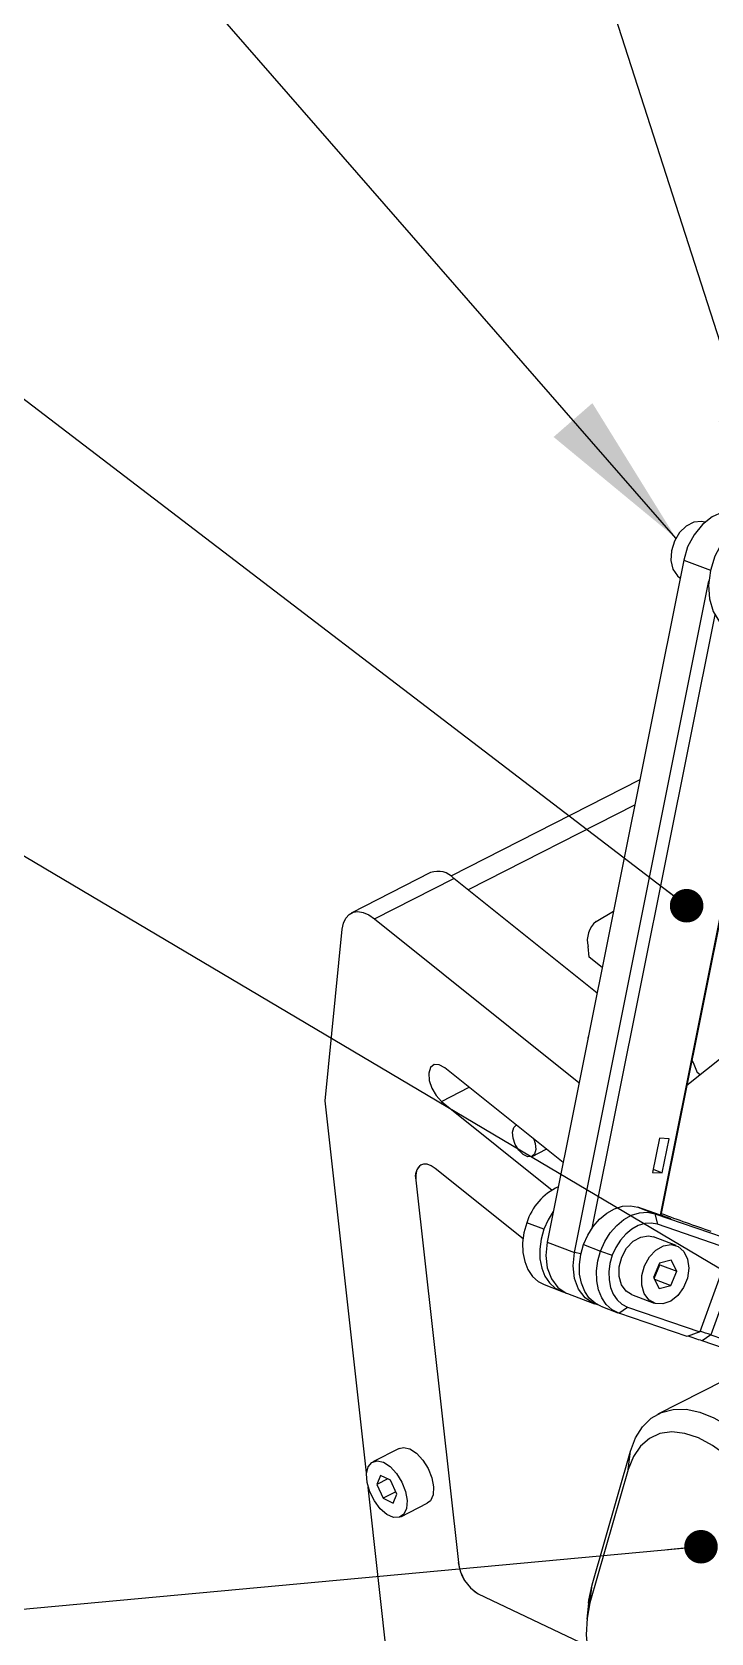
# Model space of a CAD drawing. Header units: millimetres. Extents: x 2 to 418, y 2 to 295.
# Drawn here: x 325.06 to 340.47, y 211.59 to 247.95 of the extents above; entities that cross this region are included whole.
import ezdxf

# ---------------------------------------------------------------- set-up
doc = ezdxf.new("R2010")
doc.units = ezdxf.units.MM
doc.dimstyles.new('SLDDIMSTYLE0', dxfattribs={"dimtxt": 0.18, "dimasz": 0.762, "dimexe": 0, "dimexo": 0.0625, "dimgap": 0, "dimtad": 0, "dimtih": 1, "dimtoh": 1, "dimdec": 0, "dimrnd": 1e-09, "dimzin": 0, "dimdsep": 46, "dimtxsty": 'Standard', "dimblk1": 'DOT', "dimblk2": 'DOT', "dimsah": 1, "dimcen": 0.09, "dimadec": 0, "dimazin": 0, "dimtfac": 0.762, "dimtdec": 0, "dimtofl": 0, "dimtmove": 0, "dimatfit": 3, "dimldrblk": 'DOT', "dimfxl": 1, "dimfrac": 2, "dimtolj": 1, "dimtzin": 0, "dimarcsym": 0})
doc.dimstyles.new('SLDDIMSTYLE1', dxfattribs={"dimtxt": 0.18, "dimasz": 3.556, "dimexe": 0, "dimexo": 0.0625, "dimgap": 0, "dimtad": 0, "dimtih": 1, "dimtoh": 1, "dimdec": 0, "dimrnd": 1e-09, "dimzin": 0, "dimdsep": 46, "dimtxsty": 'Standard', "dimsah": 1, "dimcen": 0.09, "dimadec": 0, "dimazin": 0, "dimtfac": 3.556, "dimtdec": 0, "dimtofl": 0, "dimtmove": 0, "dimatfit": 3, "dimfxl": 1, "dimfrac": 2, "dimtolj": 1, "dimtzin": 0, "dimarcsym": 0})

# ---------------------------------------------------------------- blocks, each defined once
blk = doc.blocks.new('_Dot')
at = {"color": 0, "linetype": 'ByBlock', "lineweight": -2}
blk.add_line((-0.5, 0), (-1, 0), dxfattribs=at)
at = {"color": 0, "linetype": 'ByBlock', "const_width": 0.5}
blk.add_lwpolyline([(-0.25, 0, 1), (0.25, 0, 1)], format="xyb", close=True, dxfattribs=at)

msp = doc.modelspace()

# ---------------------------------------------------------------- linework, layer by layer
at = {"color": 7, "linetype": 'Continuous', "lineweight": 25}
for p, q in [((339.855, 235.959), (336.755, 220.466)), ((337.374, 220.229), (340.426, 235.486)), ((340.56, 234.717), (337.773, 220.782)), ((339.327, 221.079), (341.909, 233.984)), ((341.919, 233.982), (339.337, 221.075)), ((338.856, 230.966), (334.567, 228.779)), ((338.741, 230.391), (334.965, 228.465)), ((334.109, 228.858), (332.306, 227.939)), ((332.836, 227.808), (334.638, 228.727)), ((337.887, 226.123), (334.638, 228.727)), ((332.836, 227.808), (337.474, 224.09)), ((337.867, 227.75), (338.259, 227.982)), ((331.716, 223.674), (332.104, 227.574)), ((339.928, 224.028), (344.349, 227.572)), ((337.711, 226.941), (337.684, 227.179)), ((338.004, 226.706), (337.711, 226.941)), ((337.673, 225.112), (337.683, 225.104)), ((337.116, 222.271), (334.433, 224.422)), ((340.227, 224.268), (340.162, 224.32)), ((332.656, 215.227), (331.716, 223.674)), ((334.357, 223.663), (336.869, 221.649)), ((336.052, 223.125), (336.05, 223.124)), ((336.413, 222.411), (336.736, 222.576)), ((339.303, 222.825), (339.148, 222.05)), ((339.525, 222.813), (339.303, 222.825)), ((339.37, 222.039), (339.525, 222.813)), ((333.774, 221.873), (333.772, 221.872)), ((333.772, 221.872), (334.739, 213.188)), ((333.774, 221.873), (334.74, 213.188)), ((336.207, 220.54), (334.21, 222.141)), ((339.148, 222.05), (339.37, 222.039)), ((339.161, 222.119), (339.37, 222.039)), ((338.812, 221.256), (339.199, 221.108)), ((339.565, 220.997), (338.812, 221.256)), ((339.199, 221.108), (339.259, 220.871)), ((339.199, 221.108), (340.749, 220.575)), ((336.68, 220.756), (336.293, 220.904)), ((340.903, 220.305), (339.259, 220.871)), ((339.339, 221.084), (339.565, 220.997)), ((336.755, 220.466), (337.374, 220.229)), ((337.582, 220.411), (337.968, 220.263)), ((339.684, 220.387), (339.169, 220.585)), ((337.968, 220.263), (338.234, 220.167)), ((339.569, 220.052), (339.304, 219.984)), ((339.699, 219.802), (339.569, 220.052)), ((340.903, 220.305), (340.221, 218.425)), ((341.154, 220.239), (340.472, 218.359)), ((339.304, 219.984), (339.169, 219.665)), ((339.169, 219.665), (339.299, 219.415)), ((339.182, 219.641), (339.313, 219.95)), ((339.313, 219.95), (339.3, 219.974)), ((339.313, 219.95), (339.699, 219.802)), ((339.564, 219.483), (339.699, 219.802)), ((336.686, 219.501), (337.072, 219.353)), ((337.092, 219.345), (337.16, 219.322)), ((337.214, 219.299), (337.833, 219.062)), ((339.189, 219.627), (339.564, 219.483)), ((339.299, 219.415), (339.564, 219.483)), ((337.974, 219.008), (338.361, 218.86)), ((338.381, 218.852), (338.578, 218.991)), ((338.578, 218.991), (340.221, 218.425)), ((338.669, 219.277), (339.184, 219.08)), ((339.931, 218.319), (338.381, 218.852)), ((340.221, 218.425), (339.931, 218.319)), ((340.472, 218.359), (340.275, 218.221)), ((346.933, 215.929), (340.275, 218.221)), ((340.472, 218.359), (347.13, 216.067)), ((341.62, 217.758), (339.271, 216.56)), ((333.397, 215.781), (332.797, 215.475)), ((337.776, 212.682), (338.646, 215.716)), ((338.598, 215.303), (338.646, 215.716)), ((338.598, 215.303), (337.728, 212.269)), ((332.973, 215.167), (332.888, 214.961)), ((333.137, 215.088), (332.888, 214.961)), ((332.888, 214.961), (333.029, 214.646)), ((333.2, 215.057), (332.973, 215.167)), ((333.341, 214.742), (333.2, 215.057)), ((333.152, 210.775), (332.693, 214.896)), ((333.318, 214.793), (333.029, 214.646)), ((333.029, 214.646), (333.256, 214.536)), ((333.256, 214.536), (333.341, 214.742)), ((333.433, 214.228), (334.033, 214.534)), ((334.74, 213.188), (334.739, 213.188)), ((335.19, 212.48), (335.189, 212.479)), ((335.189, 212.479), (337.657, 211.302)), ((335.19, 212.48), (337.657, 211.304)), ((337.728, 212.269), (337.776, 212.682)), ((337.696, 212.263), (337.658, 211.898))]:
    msp.add_line(p, q, dxfattribs=at)
at = {"color": 8, "linetype": 'Continuous', "lineweight": 25}
for p, q in [((339.855, 235.959), (340.464, 235.726)), ((337.686, 225.119), (337.673, 225.112)), ((337.481, 224.094), (337.474, 224.09)), ((334.357, 223.663), (334.982, 223.982)), ((337.521, 220.199), (337.374, 220.229))]:
    msp.add_line(p, q, dxfattribs=at)
at = {"color": 7, "linetype": 'Continuous', "lineweight": 25, "flags": 128}
for points in [[(340.333, 236.818), (340.261, 236.835), (340.087, 236.819), (339.914, 236.731), (339.761, 236.582), (339.644, 236.387), (339.577, 236.167), (339.566, 235.946), (339.612, 235.749), (339.712, 235.596), (339.772, 235.545)], [(341.171, 237.033), (340.975, 237.075), (340.737, 237.047), (340.5, 236.942), (340.279, 236.767), (340.09, 236.534), (339.945, 236.258), (339.855, 235.959)], [(340.724, 236.345), (340.566, 236.045), (340.462, 235.72), (340.42, 235.39), (340.441, 235.074), (340.525, 234.79), (340.666, 234.557), (340.855, 234.387), (340.989, 234.319)], [(332.104, 227.574), (332.132, 227.712), (332.183, 227.825), (332.257, 227.908), (332.35, 227.957), (332.459, 227.972), (332.579, 227.951), (332.707, 227.896), (332.836, 227.808)], [(334.433, 224.422), (334.304, 224.494), (334.19, 224.497), (334.106, 224.431), (334.067, 224.306), (334.077, 224.14), (334.136, 223.96), (334.235, 223.792), (334.357, 223.663)], [(340.042, 224.597), (340.067, 224.542), (340.162, 224.32)], [(336.032, 222.684), (335.981, 222.829), (335.968, 222.963), (335.995, 223.068), (336.05, 223.124)], [(336.451, 222.805), (336.482, 222.706), (336.495, 222.571), (336.468, 222.466), (336.405, 222.407), (336.316, 222.403), (336.213, 222.454), (336.114, 222.553), (336.032, 222.684)], [(334.21, 222.141), (334.119, 222.201), (334.031, 222.233), (333.95, 222.237), (333.88, 222.213), (333.825, 222.161), (333.787, 222.083), (333.77, 221.986), (333.772, 221.872)], [(336.894, 221.16), (336.775, 220.971), (336.68, 220.756)], [(337.582, 220.411), (337.677, 220.626), (337.801, 220.821), (337.947, 220.99), (338.111, 221.126), (338.287, 221.223), (338.467, 221.279), (338.644, 221.29), (338.812, 221.256)], [(337.968, 220.263), (338.064, 220.478), (338.187, 220.673), (338.334, 220.842), (338.498, 220.978), (338.673, 221.075), (338.853, 221.131), (339.031, 221.142), (339.199, 221.108)], [(336.293, 220.904), (336.229, 220.679), (336.199, 220.451), (336.204, 220.23), (336.245, 220.024), (336.318, 219.841), (336.423, 219.688), (336.553, 219.57), (336.686, 219.501)], [(336.68, 220.756), (336.616, 220.531), (336.586, 220.303), (336.591, 220.082), (336.631, 219.876), (336.705, 219.693), (336.809, 219.54), (336.94, 219.422), (337.092, 219.345)], [(339.259, 220.871), (339.119, 220.899), (338.972, 220.89), (338.822, 220.843), (338.676, 220.762), (338.539, 220.649), (338.417, 220.508), (338.314, 220.345), (338.234, 220.167)], [(336.755, 220.466), (336.725, 220.163), (336.758, 219.879), (336.851, 219.63), (336.998, 219.436), (337.189, 219.309), (337.214, 219.299)], [(337.974, 219.008), (337.842, 219.077), (337.711, 219.194), (337.607, 219.347), (337.533, 219.531), (337.493, 219.737), (337.488, 219.958), (337.518, 220.186), (337.582, 220.411)], [(338.669, 219.277), (338.552, 219.349), (338.445, 219.493), (338.39, 219.685), (338.392, 219.904), (338.451, 220.125), (338.56, 220.326), (338.709, 220.484), (338.88, 220.581), (339.056, 220.609), (339.169, 220.585)], [(339.97, 219.872), (339.939, 219.649), (339.853, 219.435), (339.722, 219.253), (339.56, 219.124), (339.384, 219.06), (339.214, 219.07), (339.067, 219.151), (338.961, 219.296), (338.905, 219.488), (338.907, 219.706), (338.966, 219.928), (339.076, 220.129), (339.224, 220.286), (339.396, 220.384), (339.571, 220.411), (339.732, 220.365), (339.86, 220.251), (339.942, 220.08), (339.97, 219.872)], [(337.905, 219.039), (337.807, 219.072), (337.616, 219.199), (337.469, 219.394), (337.376, 219.642), (337.344, 219.927), (337.374, 220.229)], [(338.381, 218.852), (338.229, 218.929), (338.098, 219.046), (337.993, 219.199), (337.92, 219.383), (337.88, 219.589), (337.874, 219.81), (337.904, 220.038), (337.968, 220.263)], [(338.234, 220.167), (338.181, 219.979), (338.156, 219.789), (338.16, 219.605), (338.194, 219.433), (338.255, 219.28), (338.342, 219.153), (338.451, 219.055), (338.578, 218.991)], [(338.646, 215.716), (338.762, 216.02), (338.921, 216.272), (339.12, 216.465), (339.354, 216.598), (339.618, 216.666), (339.908, 216.668), (340.218, 216.605), (340.54, 216.477), (340.869, 216.288), (341.198, 216.041), (341.52, 215.74), (341.829, 215.393), (342.117, 215.007), (342.381, 214.588), (342.613, 214.146), (342.81, 213.69), (342.967, 213.228), (343.081, 212.771), (343.15, 212.328), (343.172, 211.908), (343.147, 211.518), (343.076, 211.168)], [(342.522, 211.275), (342.59, 211.618), (342.607, 212.002), (342.574, 212.418), (342.491, 212.856), (342.361, 213.304), (342.186, 213.752), (341.971, 214.188), (341.722, 214.602), (341.444, 214.984), (341.144, 215.325), (340.83, 215.615), (340.509, 215.847), (340.19, 216.017), (339.88, 216.12), (339.586, 216.153), (339.316, 216.115), (339.077, 216.008), (338.875, 215.834), (338.714, 215.597), (338.598, 215.303)], [(333.397, 215.781), (333.494, 215.804), (333.638, 215.771), (333.79, 215.672), (333.934, 215.516), (334.054, 215.322), (334.138, 215.11), (334.176, 214.904), (334.164, 214.724), (334.103, 214.592), (334.033, 214.534)], [(333.4, 214.215), (333.266, 214.213), (333.116, 214.28), (332.966, 214.409), (332.832, 214.586), (332.729, 214.792), (332.667, 215.005), (332.654, 215.2), (332.691, 215.358), (332.773, 215.461), (332.893, 215.498), (333.037, 215.465), (333.189, 215.365), (333.333, 215.21), (333.453, 215.016), (333.537, 214.804), (333.575, 214.597), (333.563, 214.418), (333.503, 214.286), (333.4, 214.215)], [(337.696, 212.263), (337.704, 212.332), (337.776, 212.682)], [(337.728, 212.269), (337.661, 211.926), (337.644, 211.542), (337.677, 211.126), (337.76, 210.688), (337.89, 210.24), (338.065, 209.792), (338.279, 209.356), (338.529, 208.942), (338.807, 208.56), (339.106, 208.219), (339.421, 207.929), (339.741, 207.697), (340.061, 207.527), (340.371, 207.424), (340.665, 207.391), (340.934, 207.429), (341.173, 207.536), (341.376, 207.71), (341.537, 207.947), (341.652, 208.241)]]:
    msp.add_lwpolyline(points, dxfattribs=at)
at = {"color": 7, "linetype": 'Continuous', "lineweight": 25}
for centre, radius, start, end in [((334.275, 228.396), 0.491, 42.3208, 109.8252), ((338.235, 227.317), 0.568, 130.4141, 194.0732), ((334.087, 221.96), 0.325, 126.5823, 195.5203), ((337.581, 220.498), 1.351, 115.1929, 162.4834), ((363.122, 286.012), 69.115, 249.87827, 250.87198), ((336.408, 207.168), 11.71, 70.7128, 72.4428), ((336.264, 206.24), 12.829, 70.8517, 72.0065), ((335.684, 213.29), 0.951, 186.21, 238.6177), ((335.685, 213.291), 0.951, 186.21, 238.6177)]:
    msp.add_arc(centre, radius, start, end, dxfattribs=at)

# ---------------------------------------------------------------- leaders
at = {"color": 7, "linetype": 'Continuous', "lineweight": 0}
for points, dimstyle in [([(342.287, 235.905), (335.804, 256.086)], 'SLDDIMSTYLE1'), ([(339.679, 236.458), (326.959, 251.043)], 'SLDDIMSTYLE1'), ([(339.922, 228.106), (317.058, 245.581)], 'SLDDIMSTYLE0'), ([(343.412, 218.233), (306.803, 239.957)], 'SLDDIMSTYLE0'), ([(340.248, 213.546), (306.985, 210.463)], 'SLDDIMSTYLE0')]:
    msp.add_leader(points, dimstyle=dimstyle, dxfattribs=at)

doc.saveas('drawing.dxf')
